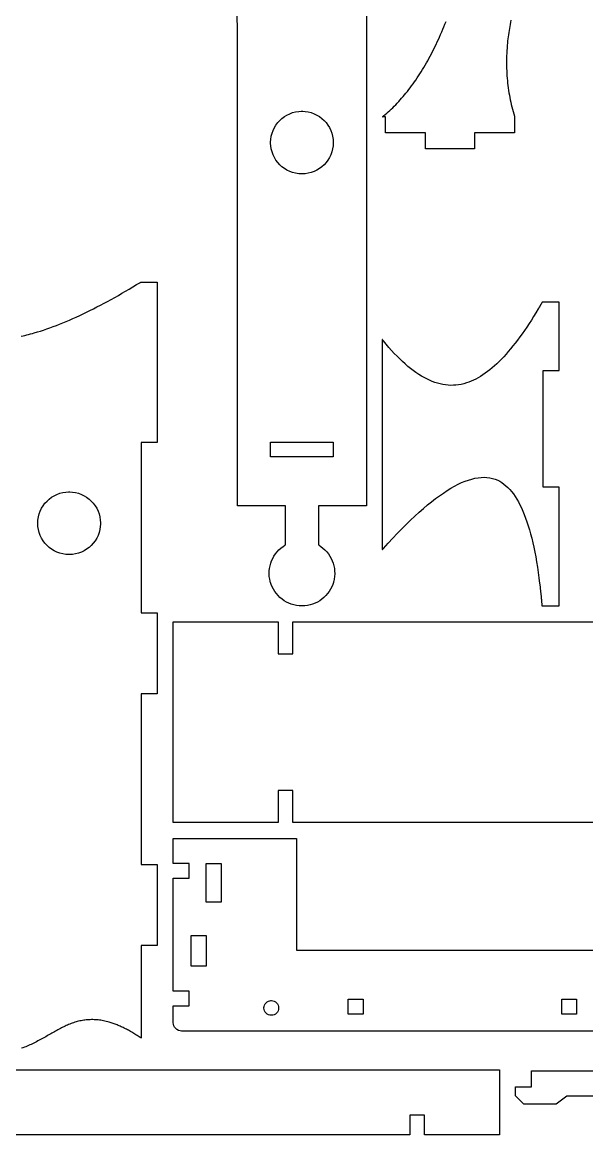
# Model space of a CAD drawing. Extents: x 0 to 504, y 0 to 398.
# Drawn here: x 245.9 to 316.6, y 1.2 to 140.7 of the extents above; entities that cross this region are included whole.
import ezdxf

# ---------------------------------------------------------------- set-up
doc = ezdxf.new("R2010")
doc.units = 0
doc.layers.get('0').update_dxf_attribs({"linetype": 'CONTINUOUS'})

msp = doc.modelspace()

# ---------------------------------------------------------------- linework, layer by layer
at = {"color": 0}
for points in [[(288.996, 143.729), (288.996, 80.0653), (282.996, 80.0653), (282.996, 75.1832), (283.071, 75.1392), (283.286, 74.9972), (283.556, 74.7892), (283.806, 74.5642), (284.035, 74.3182), (284.242, 74.0572), (284.424, 73.7822), (284.585, 73.4932), (284.724, 73.1932), (284.835, 72.8832), (284.921, 72.5653), (284.985, 72.2401), (285.018, 71.9112), (285.028, 71.5751), (285.007, 71.2392), (284.96, 70.9013), (284.906, 70.6472), (284.885, 70.5653), (284.861, 70.4822), (284.779, 70.2361), (284.65, 69.9211), (284.497, 69.6222), (284.321, 69.3362), (284.124, 69.0692), (283.906, 68.8192), (283.671, 68.5892), (283.417, 68.3792), (283.146, 68.1892), (282.861, 68.0222), (282.564, 67.8762), (282.254, 67.7572), (281.935, 67.6612), (281.604, 67.5901), (281.267, 67.5501), (281.007, 67.5332), (280.835, 67.5332), (280.578, 67.5501), (280.239, 67.5901), (279.91, 67.6612), (279.588, 67.7572), (279.278, 67.8762), (278.981, 68.0222), (278.696, 68.1892), (278.428, 68.3792), (278.172, 68.5892), (277.936, 68.8192), (277.718, 69.0692), (277.521, 69.3362), (277.346, 69.6222), (277.192, 69.9211), (277.063, 70.2361), (276.981, 70.4822), (276.96, 70.5653), (276.935, 70.6472), (276.882, 70.9013), (276.835, 71.2392), (276.817, 71.5751), (276.824, 71.9112), (276.86, 72.2401), (276.921, 72.5653), (277.007, 72.8832), (277.121, 73.1932), (277.257, 73.4932), (277.418, 73.7822), (277.603, 74.0572), (277.81, 74.3182), (278.036, 74.5642), (278.286, 74.7892), (278.556, 74.9972), (278.771, 75.1392), (278.846, 75.1832), (278.846, 80.0653), (272.846, 80.0653), (272.846, 139.314), (272.539, 158.136)], [(307.115, 140.961), (307.063, 140.701), (307.013, 140.442), (306.963, 140.182), (306.919, 139.922), (306.876, 139.663), (306.838, 139.404), (306.799, 139.146), (306.765, 138.888), (306.733, 138.631), (306.703, 138.374), (306.678, 138.118), (306.649, 137.794), (306.624, 137.471), (306.603, 137.149), (306.588, 136.828), (306.574, 136.508), (306.565, 136.19), (306.563, 135.872), (306.563, 135.556), (306.565, 135.241), (306.571, 134.927), (306.585, 134.615), (306.601, 134.304), (306.622, 133.994), (306.644, 133.685), (306.671, 133.378), (306.703, 133.072), (306.74, 132.767), (306.781, 132.464), (306.824, 132.161), (306.872, 131.861), (306.921, 131.561), (306.978, 131.263), (307.037, 130.967), (307.099, 130.671), (307.165, 130.377), (307.237, 130.085), (307.311, 129.794), (307.388, 129.504), (307.469, 129.216), (307.553, 128.929), (307.553, 128.925), (307.556, 128.924), (307.556, 128.92), (307.558, 128.92), (307.558, 126.832), (302.558, 126.832), (302.558, 124.83), (296.408, 124.83), (296.408, 126.832), (291.408, 126.832), (291.408, 128.832), (291.001, 128.832), (291.008, 128.837), (291.024, 128.85), (291.028, 128.854), (291.046, 128.868), (291.051, 128.872), (291.067, 128.885), (291.071, 128.89), (291.078, 128.894), (291.083, 128.899), (291.09, 128.903), (291.094, 128.907), (291.11, 128.921), (291.115, 128.925), (291.133, 128.938), (291.138, 128.943), (291.153, 128.956), (291.161, 128.961), (291.165, 128.965), (291.358, 129.125), (291.551, 129.29), (291.742, 129.459), (291.933, 129.632), (292.122, 129.809), (292.311, 129.99), (292.497, 130.176), (292.683, 130.365), (292.869, 130.559), (293.053, 130.758), (293.237, 130.96), (293.421, 131.167), (293.601, 131.377), (293.783, 131.593), (293.963, 131.812), (294.14, 132.035), (294.319, 132.263), (294.494, 132.495), (294.671, 132.731), (294.844, 132.971), (295.019, 133.216), (295.19, 133.465), (295.362, 133.718), (295.531, 133.975), (295.701, 134.236), (295.867, 134.502), (296.033, 134.772), (296.199, 135.046), (296.362, 135.325), (296.526, 135.607), (296.683, 135.883), (296.838, 136.163), (296.99, 136.447), (297.142, 136.735), (297.292, 137.027), (297.442, 137.322), (297.59, 137.622), (297.737, 137.925), (297.883, 138.231), (298.026, 138.541), (298.167, 138.855), (298.308, 139.172), (298.446, 139.493), (298.583, 139.817), (298.717, 140.143), (298.851, 140.474), (298.981, 140.807)], [(245.736, 101.343), (245.967, 101.396), (246.199, 101.451), (246.432, 101.508), (246.667, 101.567), (246.903, 101.629), (247.139, 101.694), (247.376, 101.761), (247.764, 101.875), (248.154, 101.995), (248.547, 102.122), (248.943, 102.256), (249.343, 102.397), (249.744, 102.544), (250.15, 102.697), (250.558, 102.857), (250.969, 103.023), (251.383, 103.196), (251.801, 103.374), (252.221, 103.558), (252.643, 103.749), (253.068, 103.945), (253.496, 104.147), (253.926, 104.354), (254.36, 104.567), (254.796, 104.786), (255.233, 105.01), (255.675, 105.24), (256.118, 105.475), (256.563, 105.714), (257.011, 105.959), (257.461, 106.209), (257.914, 106.464), (258.368, 106.724), (258.825, 106.989), (259.283, 107.258), (259.746, 107.531), (260.208, 107.81), (260.674, 108.092), (260.674, 108.093), (260.676, 108.094), (260.676, 108.094), (260.678, 108.095), (260.679, 108.096), (260.679, 108.096), (260.681, 108.096), (260.681, 108.097), (260.682, 108.097), (260.683, 108.098), (260.683, 108.098), (260.686, 108.1), (260.686, 108.1), (260.688, 108.101), (260.689, 108.101), (260.69, 108.102), (260.69, 108.102), (260.692, 108.103), (260.692, 108.104), (262.789, 108.104), (262.789, 88.0014), (260.789, 88.0014), (260.789, 66.6728), (262.789, 66.6728), (262.789, 56.5228), (260.789, 56.5228), (260.789, 35.1175), (262.789, 35.1175), (262.789, 24.9675), (260.789, 24.9675), (260.789, 13.3455), (260.785, 13.3481), (260.781, 13.3508), (260.776, 13.3533), (260.765, 13.3612), (260.761, 13.3638), (260.757, 13.3664), (260.753, 13.369), (260.75, 13.3716), (260.746, 13.3742), (260.733, 13.3821), (260.731, 13.3847), (260.722, 13.3899), (260.718, 13.3925), (260.714, 13.3951), (260.703, 13.4029), (260.699, 13.4055), (260.692, 13.4107), (260.688, 13.4134), (260.683, 13.416), (260.672, 13.4238), (260.535, 13.5152), (260.397, 13.6047), (260.261, 13.6923), (260.125, 13.7781), (259.99, 13.862), (259.854, 13.9442), (259.719, 14.0243), (259.586, 14.1026), (259.453, 14.1792), (259.319, 14.2538), (259.186, 14.3265), (259.054, 14.3974), (258.922, 14.4664), (258.792, 14.5335), (258.66, 14.5986), (258.531, 14.6619), (258.4, 14.7235), (258.271, 14.7829), (258.142, 14.8406), (258.014, 14.8963), (257.885, 14.9501), (257.758, 15.0019), (257.631, 15.0521), (257.504, 15.1001), (257.378, 15.1463), (257.253, 15.1904), (257.128, 15.2328), (257.003, 15.2732), (256.878, 15.3117), (256.754, 15.3482), (256.579, 15.3969), (256.404, 15.4417), (256.229, 15.4824), (256.057, 15.5187), (255.885, 15.5511), (255.714, 15.5793), (255.544, 15.6035), (255.375, 15.6238), (255.207, 15.6399), (255.039, 15.6521), (254.874, 15.6604), (254.707, 15.6647), (254.543, 15.6653), (254.378, 15.6619), (254.215, 15.6549), (254.053, 15.6439), (253.89, 15.6293), (253.729, 15.611), (253.568, 15.5889), (253.408, 15.5632), (253.247, 15.5339), (253.089, 15.501), (252.931, 15.4644), (252.772, 15.4244), (252.614, 15.381), (252.456, 15.334), (252.299, 15.2836), (252.142, 15.2297), (251.986, 15.1725), (251.829, 15.1119), (251.674, 15.0481), (251.526, 14.9849), (251.379, 14.919), (251.232, 14.8506), (251.085, 14.7797), (250.938, 14.7065), (250.79, 14.6312), (250.643, 14.554), (250.494, 14.475), (250.346, 14.3942), (250.196, 14.3118), (250.047, 14.2281), (249.896, 14.1431), (249.744, 14.0571), (249.593, 13.97), (249.439, 13.8822), (249.285, 13.7936), (249.131, 13.7046), (248.974, 13.6152), (248.817, 13.5255), (248.657, 13.4358), (248.497, 13.3461), (248.336, 13.2566), (248.172, 13.1675), (248.008, 13.0789), (247.842, 12.9909), (247.674, 12.9037), (247.504, 12.8174), (247.332, 12.7323), (247.158, 12.6483), (246.982, 12.5657), (246.817, 12.49), (246.649, 12.416), (246.479, 12.3438), (246.307, 12.2736), (246.132, 12.2055), (245.956, 12.1394), (245.778, 12.0755)], [(343.362, 40.3832), (279.789, 40.3832), (279.789, 44.3832), (277.939, 44.3832), (277.939, 44.3832), (277.939, 40.3832), (264.789, 40.3832), (264.789, 65.5332), (277.939, 65.5332), (277.939, 61.5332), (279.789, 61.5332), (279.789, 65.5332), (343.362, 65.5332)], [(336.261, 14.2361), (265.81, 14.2361), (265.647, 14.2582), (265.446, 14.3211), (265.263, 14.4192), (265.103, 14.5511), (264.972, 14.7101), (264.874, 14.8931), (264.81, 15.0942), (264.789, 15.2571), (264.789, 17.3832), (264.789, 17.3832), (266.789, 17.3832), (266.789, 19.2332), (264.789, 19.2332), (264.789, 33.3832), (266.789, 33.3832), (266.789, 35.2332), (264.789, 35.2332), (264.789, 38.3832), (280.253, 38.3832), (280.253, 24.3832), (321.818, 24.3832)], [(319.471, 6.08539), (314.103, 6.08539), (312.794, 5.08539), (308.739, 5.08539), (307.694, 6.13043), (307.694, 7.2354), (309.694, 7.2354), (309.694, 9.2354), (323.744, 9.2354)]]:
    msp.add_lwpolyline(points, dxfattribs=at)
for points in [[(280.921, 121.697), (280.821, 121.697), (280.521, 121.718), (280.129, 121.776), (279.754, 121.875), (279.393, 122.007), (279.05, 122.172), (278.728, 122.368), (278.424, 122.593), (278.146, 122.847), (277.892, 123.125), (277.667, 123.429), (277.471, 123.751), (277.304, 124.094), (277.172, 124.454), (277.075, 124.832), (277.017, 125.222), (276.996, 125.522), (276.996, 125.722), (277.017, 126.025), (277.075, 126.414), (277.172, 126.79), (277.304, 127.15), (277.471, 127.493), (277.667, 127.818), (277.892, 128.118), (278.146, 128.397), (278.424, 128.65), (278.728, 128.876), (279.05, 129.075), (279.393, 129.24), (279.754, 129.372), (280.129, 129.468), (280.521, 129.526), (280.821, 129.547), (281.021, 129.547), (281.324, 129.526), (281.713, 129.468), (282.088, 129.372), (282.449, 129.24), (282.792, 129.075), (283.117, 128.876), (283.417, 128.65), (283.696, 128.397), (283.95, 128.118), (284.175, 127.818), (284.372, 127.493), (284.539, 127.15), (284.671, 126.79), (284.767, 126.414), (284.825, 126.025), (284.846, 125.722), (284.846, 125.522), (284.825, 125.222), (284.767, 124.832), (284.671, 124.454), (284.539, 124.094), (284.372, 123.751), (284.175, 123.429), (283.95, 123.125), (283.696, 122.847), (283.417, 122.593), (283.117, 122.368), (282.792, 122.172), (282.449, 122.007), (282.088, 121.875), (281.713, 121.776), (281.324, 121.718), (281.021, 121.697), (280.921, 121.697)], [(311.001, 67.5332), (313.146, 67.5332), (313.146, 82.4272), (311.146, 82.4272), (311.146, 97.0403), (313.146, 97.0403), (313.146, 105.605), (311.028, 105.605), (311.026, 105.602), (311.025, 105.601), (311.024, 105.598), (311.024, 105.598), (311.021, 105.594), (311.021, 105.593), (311.019, 105.591), (311.018, 105.588), (311.018, 105.587), (311.017, 105.586), (311.017, 105.583), (311.015, 105.583), (311.013, 105.58), (311.013, 105.579), (311.011, 105.576), (311.008, 105.572), (311.008, 105.57), (311.006, 105.568), (310.992, 105.541), (310.975, 105.513), (310.958, 105.487), (310.944, 105.459), (310.912, 105.405), (310.897, 105.379), (310.882, 105.351), (310.867, 105.325), (310.835, 105.272), (310.819, 105.244), (310.787, 105.191), (310.774, 105.165), (310.742, 105.112), (310.726, 105.084), (310.711, 105.058), (310.694, 105.032), (310.679, 105.005), (310.664, 104.979), (310.649, 104.952), (310.633, 104.926), (310.601, 104.873), (310.586, 104.848), (310.571, 104.82), (310.54, 104.769), (310.251, 104.291), (309.965, 103.826), (309.676, 103.369), (309.39, 102.925), (309.101, 102.49), (308.813, 102.066), (308.525, 101.655), (308.236, 101.254), (307.947, 100.865), (307.658, 100.487), (307.369, 100.12), (307.081, 99.7662), (306.79, 99.4253), (306.5, 99.0943), (306.21, 98.7763), (305.919, 98.4703), (305.631, 98.1793), (305.339, 97.8982), (305.049, 97.6303), (304.758, 97.3762), (304.467, 97.1363), (304.176, 96.9082), (303.883, 96.6942), (303.593, 96.4943), (303.301, 96.3072), (303.01, 96.1332), (302.718, 95.9751), (302.425, 95.8303), (302.133, 95.6982), (301.842, 95.5832), (301.549, 95.4812), (301.219, 95.3842), (300.89, 95.3082), (300.56, 95.2482), (300.229, 95.2082), (299.899, 95.1882), (299.567, 95.1863), (299.235, 95.2022), (298.903, 95.2372), (298.569, 95.2913), (298.236, 95.3612), (297.903, 95.4503), (297.568, 95.5572), (297.233, 95.6803), (296.899, 95.8232), (296.563, 95.9812), (296.226, 96.1582), (295.89, 96.3513), (295.553, 96.5613), (295.217, 96.7872), (294.878, 97.0322), (294.539, 97.2913), (294.2, 97.5682), (293.861, 97.8612), (293.521, 98.1692), (293.181, 98.4932), (292.84, 98.8332), (292.499, 99.1882), (292.157, 99.5593), (291.815, 99.9472), (291.472, 100.348), (291.129, 100.765), (291.103, 100.798), (291.099, 100.802), (291.067, 100.841), (291.063, 100.847), (291.058, 100.852), (291.054, 100.858), (291.036, 100.88), (291.032, 100.886), (291.018, 100.901), (291.014, 100.907), (291, 100.923), (290.996, 100.929), (290.996, 74.6042), (291, 74.6092), (291.004, 74.6132), (291.01, 74.6192), (291.014, 74.6232), (291.018, 74.6292), (291.022, 74.6332), (291.026, 74.6382), (291.031, 74.6432), (291.035, 74.6482), (291.04, 74.6522), (291.044, 74.6572), (291.049, 74.6622), (291.053, 74.6661), (291.057, 74.6722), (291.061, 74.6762), (291.065, 74.6822), (291.071, 74.6863), (291.075, 74.6913), (291.079, 74.6951), (291.083, 74.7011), (291.088, 74.7051), (291.092, 74.7113), (291.101, 74.7203), (291.106, 74.7251), (291.11, 74.7301), (291.114, 74.7342), (291.118, 74.7401), (291.122, 74.7442), (291.126, 74.7503), (291.715, 75.3972), (292.296, 76.0222), (292.869, 76.6232), (293.435, 77.2022), (293.993, 77.7592), (294.543, 78.2932), (295.085, 78.8022), (295.619, 79.2882), (296.146, 79.7503), (296.664, 80.1872), (297.174, 80.6001), (297.674, 80.9882), (298.167, 81.3513), (298.65, 81.6882), (299.126, 82.0003), (299.592, 82.2862), (300.05, 82.5451), (300.497, 82.7792), (300.938, 82.9862), (301.367, 83.1651), (301.787, 83.3182), (302.199, 83.4432), (302.6, 83.5401), (302.993, 83.6092), (303.375, 83.6513), (303.747, 83.6632), (304.108, 83.6472), (304.463, 83.6022), (304.804, 83.5272), (305.136, 83.4232), (305.458, 83.2901), (305.726, 83.1513), (305.989, 82.9903), (306.244, 82.8072), (306.493, 82.6022), (306.735, 82.3772), (306.969, 82.1303), (307.199, 81.8632), (307.419, 81.5751), (307.635, 81.2651), (307.844, 80.9363), (308.046, 80.5863), (308.242, 80.2162), (308.431, 79.8272), (308.614, 79.4182), (308.79, 78.9882), (308.96, 78.5411), (309.125, 78.0732), (309.283, 77.5872), (309.433, 77.0832), (309.581, 76.5592), (309.719, 76.0182), (309.854, 75.4582), (309.982, 74.8803), (310.104, 74.2842), (310.221, 73.6701), (310.331, 73.0401), (310.436, 72.3932), (310.535, 71.7272), (310.629, 71.0451), (310.717, 70.3472), (310.728, 70.2592), (310.737, 70.1701), (310.749, 70.0832), (310.76, 69.9942), (310.769, 69.9051), (310.779, 69.8163), (310.789, 69.7272), (310.799, 69.6372), (310.808, 69.5482), (310.819, 69.4582), (310.829, 69.3682), (310.838, 69.2763), (310.849, 69.1863), (310.857, 69.0942), (310.867, 69.0042), (310.876, 68.9122), (310.885, 68.8201), (310.894, 68.7272), (310.903, 68.6361), (310.921, 68.4501), (310.929, 68.3561), (310.938, 68.2632), (310.947, 68.1692), (310.956, 68.0761), (310.964, 67.9811), (310.972, 67.8872), (310.981, 67.7932), (310.987, 67.6972), (310.997, 67.6022), (311.001, 67.5332)], [(276.996, 88.0653), (284.846, 88.0653), (284.846, 86.2153), (276.996, 86.2153), (276.996, 88.0653)], [(255.674, 77.9007), (255.674, 77.8004), (255.653, 77.4994), (255.593, 77.1097), (255.497, 76.7336), (255.365, 76.3729), (255.2, 76.0299), (255.003, 75.7063), (254.776, 75.404), (254.524, 75.1253), (254.244, 74.8721), (253.943, 74.6461), (253.619, 74.4494), (253.276, 74.2842), (252.915, 74.1522), (252.539, 74.0554), (252.15, 73.996), (251.849, 73.9757), (251.749, 73.9757), (251.647, 73.9757), (251.347, 73.996), (250.957, 74.0554), (250.581, 74.1522), (250.221, 74.2842), (249.878, 74.4494), (249.554, 74.6461), (249.251, 74.8721), (248.972, 75.1253), (248.719, 75.404), (248.493, 75.7063), (248.297, 76.0299), (248.132, 76.3729), (248, 76.7336), (247.903, 77.1097), (247.843, 77.4994), (247.824, 77.8004), (247.824, 77.9007), (247.824, 78.0011), (247.843, 78.3021), (247.903, 78.6918), (248, 79.0679), (248.132, 79.4285), (248.297, 79.7715), (248.493, 80.0953), (248.719, 80.3974), (248.972, 80.6761), (249.251, 80.9294), (249.554, 81.1554), (249.878, 81.3519), (250.221, 81.5172), (250.581, 81.6493), (250.957, 81.746), (251.347, 81.8054), (251.647, 81.8257), (251.749, 81.8257), (251.849, 81.8257), (252.15, 81.8054), (252.539, 81.746), (252.915, 81.6493), (253.276, 81.5172), (253.619, 81.3519), (253.943, 81.1554), (254.244, 80.9294), (254.524, 80.6761), (254.776, 80.3974), (255.003, 80.0953), (255.2, 79.7715), (255.365, 79.4285), (255.497, 79.0679), (255.593, 78.6918), (255.653, 78.3021), (255.674, 78.0011), (255.674, 77.9007)], [(268.939, 35.2332), (270.789, 35.2332), (270.789, 30.3832), (268.939, 30.3832), (268.939, 35.2332)], [(267.06, 26.2332), (268.911, 26.2332), (268.911, 22.3832), (267.06, 22.3832), (267.06, 26.2332)], [(286.737, 18.2142), (288.588, 18.2142), (288.588, 16.364), (286.737, 16.364), (286.737, 18.2142)], [(313.483, 18.2142), (315.333, 18.2142), (315.333, 16.364), (313.483, 16.364), (313.483, 18.2142)], [(277.081, 16.2071), (277.035, 16.2071), (276.894, 16.2251), (276.721, 16.2792), (276.564, 16.364), (276.426, 16.4782), (276.314, 16.614), (276.228, 16.7711), (276.175, 16.9442), (276.156, 17.0851), (276.156, 17.1781), (276.175, 17.3182), (276.228, 17.4921), (276.314, 17.6481), (276.426, 17.7861), (276.564, 17.8981), (276.721, 17.9832), (276.894, 18.0371), (277.035, 18.0571), (277.128, 18.0571), (277.267, 18.0371), (277.44, 17.9832), (277.597, 17.8981), (277.735, 17.7861), (277.847, 17.6481), (277.933, 17.4921), (277.985, 17.3182), (278.006, 17.1781), (278.006, 17.0851), (277.985, 16.9442), (277.933, 16.7711), (277.847, 16.614), (277.735, 16.4782), (277.597, 16.364), (277.44, 16.2792), (277.267, 16.2251), (277.128, 16.2071), (277.081, 16.2071)], [(174.293, 3.69613), (172.443, 3.69613), (172.443, 1.23443), (154.638, 1.23443), (154.638, 9.38444), (305.694, 9.38444), (305.694, 1.23443), (296.294, 1.23443), (296.294, 3.69613), (294.444, 3.69613), (294.444, 1.23443), (230.869, 1.23443), (230.869, 3.69613), (229.019, 3.69613), (229.019, 1.23443), (220.869, 1.23443), (220.869, 3.69613), (219.019, 3.69613), (219.019, 1.23443), (174.293, 1.23443), (174.293, 3.69613)]]:
    msp.add_lwpolyline(points, close=True, dxfattribs=at)

doc.saveas('drawing.dxf')
